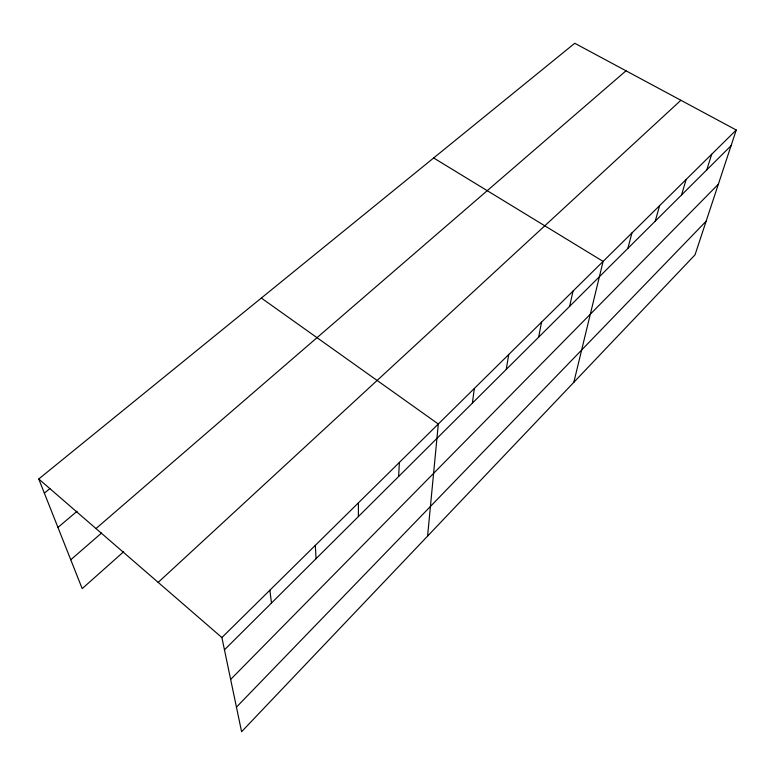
<?xml version="1.0" encoding="UTF-8"?>
<svg xmlns="http://www.w3.org/2000/svg" width="775" height="775" viewBox="0 0 775 775"><rect width="100%" height="100%" fill="white"/><g stroke="black" fill="none" stroke-linecap="round" stroke-linejoin="round"><path stroke-width="1.16" d="M358.389 516.557L358.428 502.82M398.631 476.509L399.367 462.423M427.587 536.116L438.311 424.002L261.33 298.046M472.392 403.116L474.329 388.459M506.259 369.404L508.71 354.533M538.654 337.173L541.56 322.119M569.664 306.309L572.996 291.1M573.82 382.327L603.095 261.407L433.661 157.964M627.876 248.387L631.935 232.946M655.233 221.166L659.612 205.637M681.506 195.019L686.175 179.432M706.771 169.88L711.702 154.244M736.25 130.016L695.03 254.849L241.587 731.726L221.892 637.544L38.75 478.989L574.75 43.274L736.25 130.016L221.892 637.544M236.443 707.158L706.132 221.224M230.65 679.433L718.357 184.198M224.459 649.828L731.077 145.7M158.178 582.383L680.886 100.285M123.671 551.732L82.189 588.613L38.75 478.989M70.758 559.773L101.525 533.055M95.993 528.55L626.016 70.816M57.951 527.436L77.112 511.219M44.359 493.142L49.9 488.589M269.874 590.201L271.483 603.037M315.318 545.358L316.064 558.678"/></g></svg>
